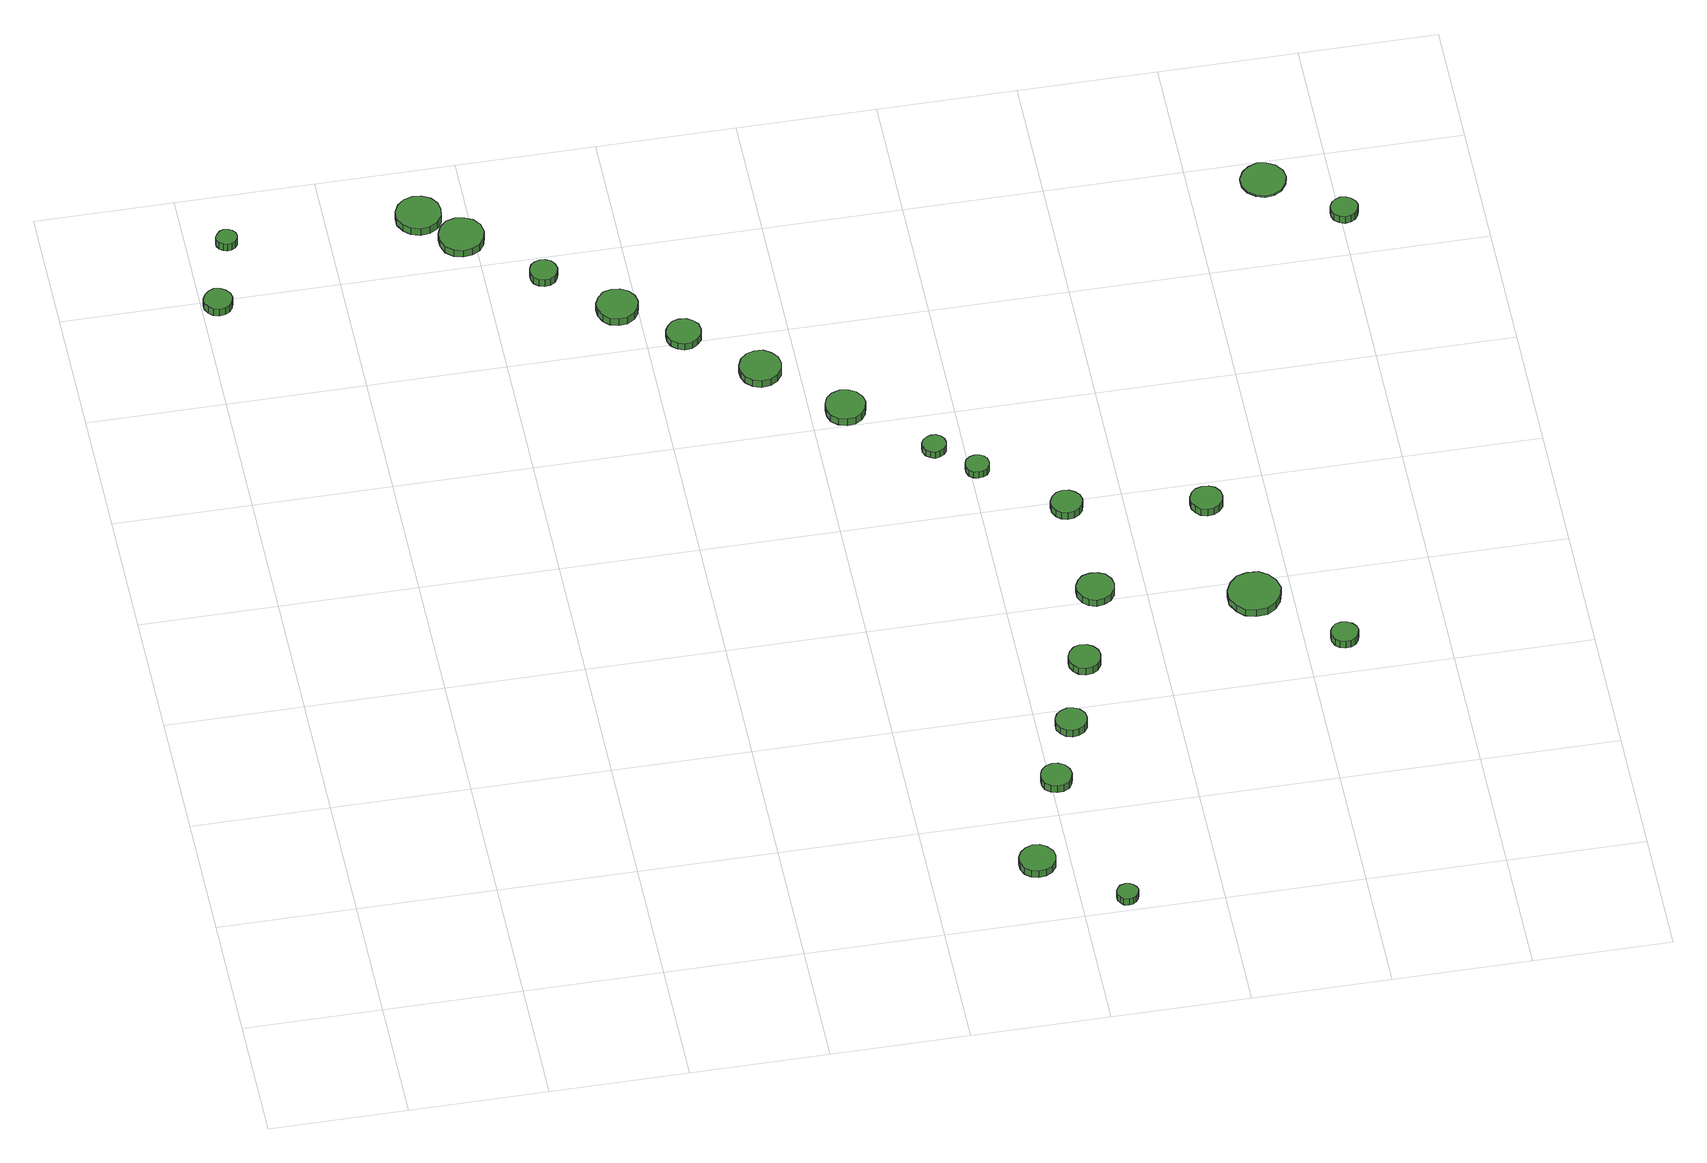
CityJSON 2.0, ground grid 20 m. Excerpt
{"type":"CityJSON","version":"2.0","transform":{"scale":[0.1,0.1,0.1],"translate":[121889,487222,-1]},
"CityObjects":{
"tree1":{"type":"SolitaryVegetationObject","attributes":{"function":"something"},"geometry":[{"type":"MultiSurface","lod":"1","boundaries":[[[0,1,2,3,4,5,6,7,8,9,10,11,12,13,14]],[[15,16,17,18,19,20,21,22,23,24,25,26,27,28,29]],[[0,29,28,1]],[[1,28,27,2]],[[2,27,26,3]],[[3,26,25,4]],[[4,25,24,5]],[[5,24,23,6]],[[6,23,22,7]],[[7,22,21,8]],[[8,21,20,9]],[[9,20,19,10]],[[10,19,18,11]],[[11,18,17,12]],[[12,17,16,13]],[[13,16,15,14]],[[14,15,29,0]]]}]},
"tree2":{"type":"SolitaryVegetationObject","attributes":{"function":"something"},"geometry":[{"type":"MultiSurface","lod":"1","boundaries":[[[30,31,32,33,34,35,36,37,38,39,40,41,42,43,44]],[[45,46,47,48,49,50,51,52,53,54,55,56,57,58,59]],[[30,59,58,31]],[[31,58,57,32]],[[32,57,56,33]],[[33,56,55,34]],[[34,55,54,35]],[[35,54,53,36]],[[36,53,52,37]],[[37,52,51,38]],[[38,51,50,39]],[[39,50,49,40]],[[40,49,48,41]],[[41,48,47,42]],[[42,47,46,43]],[[43,46,45,44]],[[44,45,59,30]]]}]},
"tree3":{"type":"SolitaryVegetationObject","attributes":{"function":"something"},"geometry":[{"type":"MultiSurface","lod":"1","boundaries":[[[60,61,62,63,64,65,66,67,68,69,70,71,72,73,74]],[[75,76,77,78,79,80,81,82,83,84,85,86,87,88,89]],[[60,89,88,61]],[[61,88,87,62]],[[62,87,86,63]],[[63,86,85,64]],[[64,85,84,65]],[[65,84,83,66]],[[66,83,82,67]],[[67,82,81,68]],[[68,81,80,69]],[[69,80,79,70]],[[70,79,78,71]],[[71,78,77,72]],[[72,77,76,73]],[[73,76,75,74]],[[74,75,89,60]]]}]},
"tree4":{"type":"SolitaryVegetationObject","attributes":{"function":"something"},"geometry":[{"type":"MultiSurface","lod":"1","boundaries":[[[90,91,92,93,94,95,96,97,98,99,100,101,102,103,104]],[[105,106,107,108,109,110,111,112,113,114,115,116,117,118,119]],[[90,119,118,91]],[[91,118,117,92]],[[92,117,116,93]],[[93,116,115,94]],[[94,115,114,95]],[[95,114,113,96]],[[96,113,112,97]],[[97,112,111,98]],[[98,111,110,99]],[[99,110,109,100]],[[100,109,108,101]],[[101,108,107,102]],[[102,107,106,103]],[[103,106,105,104]],[[104,105,119,90]]]}]},
"tree5":{"type":"SolitaryVegetationObject","attributes":{"function":"something"},"geometry":[{"type":"MultiSurface","lod":"1","boundaries":[[[120,121,122,123,124,125,126,127,128,129,130,131,132,133,134]],[[135,136,137,138,139,140,141,142,143,144,145,146,147,148,149]],[[120,149,148,121]],[[121,148,147,122]],[[122,147,146,123]],[[123,146,145,124]],[[124,145,144,125]],[[125,144,143,126]],[[126,143,142,127]],[[127,142,141,128]],[[128,141,140,129]],[[129,140,139,130]],[[130,139,138,131]],[[131,138,137,132]],[[132,137,136,133]],[[133,136,135,134]],[[134,135,149,120]]]}]},
"tree6":{"type":"SolitaryVegetationObject","attributes":{"function":"something"},"geometry":[{"type":"MultiSurface","lod":"1","boundaries":[[[150,151,152,153,154,155,156,157,158,159,160,161,162,163,164]],[[165,166,167,168,169,170,171,172,173,174,175,176,177,178,179]],[[150,179,178,151]],[[151,178,177,152]],[[152,177,176,153]],[[153,176,175,154]],[[154,175,174,155]],[[155,174,173,156]],[[156,173,172,157]],[[157,172,171,158]],[[158,171,170,159]],[[159,170,169,160]],[[160,169,168,161]],[[161,168,167,162]],[[162,167,166,163]],[[163,166,165,164]],[[164,165,179,150]]]}]},
"tree7":{"type":"SolitaryVegetationObject","attributes":{"function":"something"},"geometry":[{"type":"MultiSurface","lod":"1","boundaries":[[[180,181,182,183,184,185,186,187,188,189,190,191,192,193,194]],[[195,196,197,198,199,200,201,202,203,204,205,206,207,208,209]],[[180,209,208,181]],[[181,208,207,182]],[[182,207,206,183]],[[183,206,205,184]],[[184,205,204,185]],[[185,204,203,186]],[[186,203,202,187]],[[187,202,201,188]],[[188,201,200,189]],[[189,200,199,190]],[[190,199,198,191]],[[191,198,197,192]],[[192,197,196,193]],[[193,196,195,194]],[[194,195,209,180]]]}]},
"tree8":{"type":"SolitaryVegetationObject","attributes":{"function":"something"},"geometry":[{"type":"MultiSurface","lod":"1","boundaries":[[[210,211,212,213,214,215,216,217,218,219,220,221,222,223,224]],[[225,226,227,228,229,230,231,232,233,234,235,236,237,238,239]],[[210,239,238,211]],[[211,238,237,212]],[[212,237,236,213]],[[213,236,235,214]],[[214,235,234,215]],[[215,234,233,216]],[[216,233,232,217]],[[217,232,231,218]],[[218,231,230,219]],[[219,230,229,220]],[[220,229,228,221]],[[221,228,227,222]],[[222,227,226,223]],[[223,226,225,224]],[[224,225,239,210]]]}]},
"tree9":{"type":"SolitaryVegetationObject","attributes":{"function":"something"},"geometry":[{"type":"MultiSurface","lod":"1","boundaries":[[[240,241,242,243,244,245,246,247,248,249,250,251,252,253,254]],[[255,256,257,258,259,260,261,262,263,264,265,266,267,268,269]],[[240,269,268,241]],[[241,268,267,242]],[[242,267,266,243]],[[243,266,265,244]],[[244,265,264,245]],[[245,264,263,246]],[[246,263,262,247]],[[247,262,261,248]],[[248,261,260,249]],[[249,260,259,250]],[[250,259,258,251]],[[251,258,257,252]],[[252,257,256,253]],[[253,256,255,254]],[[254,255,269,240]]]}]},
"tree10":{"type":"SolitaryVegetationObject","attributes":{"function":"something"},"geometry":[{"type":"MultiSurface","lod":"1","boundaries":[[[270,271,272,273,274,275,276,277,278,279,280,281,282,283,284]],[[285,286,287,288,289,290,291,292,293,294,295,296,297,298,299]],[[270,299,298,271]],[[271,298,297,272]],[[272,297,296,273]],[[273,296,295,274]],[[274,295,294,275]],[[275,294,293,276]],[[276,293,292,277]],[[277,292,291,278]],[[278,291,290,279]],[[279,290,289,280]],[[280,289,288,281]],[[281,288,287,282]],[[282,287,286,283]],[[283,286,285,284]],[[284,285,299,270]]]}]},
"tree11":{"type":"SolitaryVegetationObject","attributes":{"function":"something"},"geometry":[{"type":"MultiSurface","lod":"1","boundaries":[[[300,301,302,303,304,305,306,307,308,309,310,311,312,313,314]],[[315,316,317,318,319,320,321,322,323,324,325,326,327,328,329]],[[300,329,328,301]],[[301,328,327,302]],[[302,327,326,303]],[[303,326,325,304]],[[304,325,324,305]],[[305,324,323,306]],[[306,323,322,307]],[[307,322,321,308]],[[308,321,320,309]],[[309,320,319,310]],[[310,319,318,311]],[[311,318,317,312]],[[312,317,316,313]],[[313,316,315,314]],[[314,315,329,300]]]}]},
"tree12":{"type":"SolitaryVegetationObject","attributes":{"function":"something"},"geometry":[{"type":"MultiSurface","lod":"1","boundaries":[[[330,331,332,333,334,335,336,337,338,339,340,341,342,343,344]],[[345,346,347,348,349,350,351,352,353,354,355,356,357,358,359]],[[330,359,358,331]],[[331,358,357,332]],[[332,357,356,333]],[[333,356,355,334]],[[334,355,354,335]],[[335,354,353,336]],[[336,353,352,337]],[[337,352,351,338]],[[338,351,350,339]],[[339,350,349,340]],[[340,349,348,341]],[[341,348,347,342]],[[342,347,346,343]],[[343,346,345,344]],[[344,345,359,330]]]}]},
"tree13":{"type":"SolitaryVegetationObject","attributes":{"function":"something"},"geometry":[{"type":"MultiSurface","lod":"1","boundaries":[[[360,361,362,363,364,365,366,367,368,369,370,371,372,373,374]],[[375,376,377,378,379,380,381,382,383,384,385,386,387,388,389]],[[360,389,388,361]],[[361,388,387,362]],[[362,387,386,363]],[[363,386,385,364]],[[364,385,384,365]],[[365,384,383,366]],[[366,383,382,367]],[[367,382,381,368]],[[368,381,380,369]],[[369,380,379,370]],[[370,379,378,371]],[[371,378,377,372]],[[372,377,376,373]],[[373,376,375,374]],[[374,375,389,360]]]}]},
"tree14":{"type":"SolitaryVegetationObject","attributes":{"function":"something"},"geometry":[{"type":"MultiSurface","lod":"1","boundaries":[[[390,391,392,393,394,395,396,397,398,399,400,401,402,403,404]],[[405,406,407,408,409,410,411,412,413,414,415,416,417,418,419]],[[390,419,418,391]],[[391,418,417,392]],[[392,417,416,393]],[[393,416,415,394]],[[394,415,414,395]],[[395,414,413,396]],[[396,413,412,397]],[[397,412,411,398]],[[398,411,410,399]],[[399,410,409,400]],[[400,409,408,401]],[[401,408,407,402]],[[402,407,406,403]],[[403,406,405,404]],[[404,405,419,390]]]}]},
"tree15":{"type":"SolitaryVegetationObject","attributes":{"function":"something"},"geometry":[{"type":"MultiSurface","lod":"1","boundaries":[[[420,421,422,423,424,425,426,427,428,429,430,431,432,433,434]],[[435,436,437,438,439,440,441,442,443,444,445,446,447,448,449]],[[420,449,448,421]],[[421,448,447,422]],[[422,447,446,423]],[[423,446,445,424]],[[424,445,444,425]],[[425,444,443,426]],[[426,443,442,427]],[[427,442,441,428]],[[428,441,440,429]],[[429,440,439,430]],[[430,439,438,431]],[[431,438,437,432]],[[432,437,436,433]],[[433,436,435,434]],[[434,435,449,420]]]}]},
"tree16":{"type":"SolitaryVegetationObject","attributes":{"function":"something"},"geometry":[{"type":"MultiSurface","lod":"1","boundaries":[[[450,451,452,453,454,455,456,457,458,459,460,461,462,463,464]],[[465,466,467,468,469,470,471,472,473,474,475,476,477,478,479]],[[450,479,478,451]],[[451,478,477,452]],[[452,477,476,453]],[[453,476,475,454]],[[454,475,474,455]],[[455,474,473,456]],[[456,473,472,457]],[[457,472,471,458]],[[458,471,470,459]],[[459,470,469,460]],[[460,469,468,461]],[[461,468,467,462]],[[462,467,466,463]],[[463,466,465,464]],[[464,465,479,450]]]}]},
"tree17":{"type":"SolitaryVegetationObject","attributes":{"function":"something"},"geometry":[{"type":"MultiSurface","lod":"1","boundaries":[[[480,481,482,483,484,485,486,487,488,489,490,491,492,493,494]],[[495,496,497,498,499,500,501,502,503,504,505,506,507,508,509]],[[480,509,508,481]],[[481,508,507,482]],[[482,507,506,483]],[[483,506,505,484]],[[484,505,504,485]],[[485,504,503,486]],[[486,503,502,487]],[[487,502,501,488]],[[488,501,500,489]],[[489,500,499,490]],[[490,499,498,491]],[[491,498,497,492]],[[492,497,496,493]],[[493,496,495,494]],[[494,495,509,480]]]}]},
"tree18":{"type":"SolitaryVegetationObject","attributes":{"function":"something"},"geometry":[{"type":"MultiSurface","lod":"1","boundaries":[[[510,511,512,513,514,515,516,517,518,519,520,521,522,523,524]],[[525,526,527,528,529,530,531,532,533,534,535,536,537,538,539]],[[510,539,538,511]],[[511,538,537,512]],[[512,537,536,513]],[[513,536,535,514]],[[514,535,534,515]],[[515,534,533,516]],[[516,533,532,517]],[[517,532,531,518]],[[518,531,530,519]],[[519,530,529,520]],[[520,529,528,521]],[[521,528,527,522]],[[522,527,526,523]],[[523,526,525,524]],[[524,525,539,510]]]}]},
"tree19":{"type":"SolitaryVegetationObject","attributes":{"function":"something"},"geometry":[{"type":"MultiSurface","lod":"1","boundaries":[[[540,541,542,543,544,545,546,547,548,549,550,551,552,553,554]],[[555,556,557,558,559,560,561,562,563,564,565,566,567,568,569]],[[540,569,568,541]],[[541,568,567,542]],[[542,567,566,543]],[[543,566,565,544]],[[544,565,564,545]],[[545,564,563,546]],[[546,563,562,547]],[[547,562,561,548]],[[548,561,560,549]],[[549,560,559,550]],[[550,559,558,551]],[[551,558,557,552]],[[552,557,556,553]],[[553,556,555,554]],[[554,555,569,540]]]}]},
"tree20":{"type":"SolitaryVegetationObject","attributes":{"function":"something"},"geometry":[{"type":"MultiSurface","lod":"1","boundaries":[[[570,571,572,573,574,575,576,577,578,579,580,581,582,583,584]],[[585,586,587,588,589,590,591,592,593,594,595,596,597,598,599]],[[570,599,598,571]],[[571,598,597,572]],[[572,597,596,573]],[[573,596,595,574]],[[574,595,594,575]],[[575,594,593,576]],[[576,593,592,577]],[[577,592,591,578]],[[578,591,590,579]],[[579,590,589,580]],[[580,589,588,581]],[[581,588,587,582]],[[582,587,586,583]],[[583,586,585,584]],[[584,585,599,570]]]}]},
"tree21":{"type":"SolitaryVegetationObject","attributes":{"function":"something"},"geometry":[{"type":"MultiSurface","lod":"1","boundaries":[[[600,601,602,603,604,605,606,607,608,609,610,611,612,613,614]],[[615,616,617,618,619,620,621,622,623,624,625,626,627,628,629]],[[600,629,628,601]],[[601,628,627,602]],[[602,627,626,603]],[[603,626,625,604]],[[604,625,624,605]],[[605,624,623,606]],[[606,623,622,607]],[[607,622,621,608]],[[608,621,620,609]],[[609,620,619,610]],[[610,619,618,611]],[[611,618,617,612]],[[612,617,616,613]],[[613,616,615,614]],[[614,615,629,600]]]}]},
"tree22":{"type":"SolitaryVegetationObject","attributes":{"function":"something"},"geometry":[{"type":"MultiSurface","lod":"1","boundaries":[[[630,631,632,633,634,635,636,637,638,639,640,641,642,643,644]],[[645,646,647,648,649,650,651,652,653,654,655,656,657,658,659]],[[630,659,658,631]],[[631,658,657,632]],[[632,657,656,633]],[[633,656,655,634]],[[634,655,654,635]],[[635,654,653,636]],[[636,653,652,637]],[[637,652,651,638]],[[638,651,650,639]],[[639,650,649,640]],[[640,649,648,641]],[[641,648,647,642]],[[642,647,646,643]],[[643,646,645,644]],[[644,645,659,630]]]}]},
"tree23":{"type":"SolitaryVegetationObject","attributes":{"function":"something"},"geometry":[{"type":"MultiSurface","lod":"1","boundaries":[[[660,661,662,663,664,665,666,667,668,669,670,671,672,673,674]],[[675,676,677,678,679,680,681,682,683,684,685,686,687,688,689]],[[660,689,688,661]],[[661,688,687,662]],[[662,687,686,663]],[[663,686,685,664]],[[664,685,684,665]],[[665,684,683,666]],[[666,683,682,667]],[[667,682,681,668]],[[668,681,680,669]],[[669,680,679,670]],[[670,679,678,671]],[[671,678,677,672]],[[672,677,676,673]],[[673,676,675,674]],[[674,675,689,660]]]}]}
},
"vertices":[
[43,1383,30],[41,1392,30],[36,1398,30],[29,1403,30],[20,1404,30],[12,1401,30],[6,1395,30],[2,1387,30],[2,1379,30],[6,1371,30],[12,1365,30],[20,1363,30],[29,1364,30],[36,1368,30],[41,1375,30],[41,1375,17],[36,1368,17],[29,1364,17],[20,1363,17],[12,1365,17],[6,1371,17],[2,1379,17],[2,1387,17],[6,1395,17],[12,1401,17],[20,1404,17],[29,1403,17],[36,1398,17],[41,1392,17],[43,1383,17],
[71,1500,30],[70,1506,30],[66,1511,30],[61,1514,30],[54,1515,30],[49,1513,30],[44,1508,30],[41,1503,30],[41,1497,30],[44,1491,30],[49,1487,30],[54,1485,30],[61,1486,30],[66,1489,30],[70,1494,30],[70,1494,17],[66,1489,17],[61,1486,17],[54,1485,17],[49,1487,17],[44,1491,17],[41,1497,17],[41,1503,17],[44,1508,17],[49,1513,17],[54,1515,17],[61,1514,17],[66,1511,17],[70,1506,17],[71,1500,17],
[361,1499,29],[359,1512,29],[351,1523,29],[339,1530,29],[326,1531,29],[313,1527,29],[303,1518,29],[297,1506,29],[297,1492,29],[303,1480,29],[313,1471,29],[326,1467,29],[339,1468,29],[351,1475,29],[359,1486,29],[359,1486,16],[351,1475,16],[339,1468,16],[326,1467,16],[313,1471,16],[303,1480,16],[297,1492,16],[297,1506,16],[303,1518,16],[313,1527,16],[326,1531,16],[339,1530,16],[351,1523,16],[359,1512,16],[361,1499,16],
[413,1447,28],[410,1461,28],[402,1472,28],[390,1478,28],[377,1480,28],[364,1476,28],[354,1467,28],[349,1454,28],[349,1441,28],[354,1428,28],[364,1419,28],[377,1415,28],[390,1417,28],[402,1423,28],[410,1434,28],[410,1434,15],[402,1423,15],[390,1417,15],[377,1415,15],[364,1419,15],[354,1428,15],[349,1441,15],[349,1454,15],[354,1467,15],[364,1476,15],[377,1480,15],[390,1478,15],[402,1472,15],[410,1461,15],[413,1447,15],
[501,1359,27],[499,1367,27],[495,1374,27],[487,1378,27],[479,1379,27],[471,1376,27],[465,1371,27],[462,1363,27],[462,1355,27],[465,1347,27],[471,1342,27],[479,1339,27],[487,1340,27],[495,1344,27],[499,1351,27],[499,1351,14],[495,1344,14],[487,1340,14],[479,1339,14],[471,1342,14],[465,1347,14],[462,1355,14],[462,1363,14],[465,1371,14],[471,1376,14],[479,1379,14],[487,1378,14],[495,1374,14],[499,1367,14],[501,1359,14],
[600,1274,28],[597,1286,28],[590,1296,28],[579,1302,28],[567,1303,28],[555,1300,28],[546,1291,28],[541,1280,28],[541,1268,28],[546,1256,28],[555,1248,28],[567,1244,28],[579,1245,28],[590,1252,28],[597,1262,28],[597,1262,15],[590,1252,15],[579,1245,15],[567,1244,15],[555,1248,15],[546,1256,15],[541,1268,15],[541,1280,15],[546,1291,15],[555,1300,15],[567,1303,15],[579,1302,15],[590,1296,15],[597,1286,15],[600,1274,15],
[977,102,31],[975,112,31],[968,121,31],[959,127,31],[948,128,31],[938,124,31],[930,117,31],[925,107,31],[925,96,31],[930,86,31],[938,79,31],[948,76,31],[959,77,31],[968,82,31],[975,91,31],[975,91,18],[968,82,18],[959,77,18],[948,76,18],[938,79,18],[930,86,18],[925,96,18],[925,107,18],[930,117,18],[938,124,18],[948,128,18],[959,127,18],[968,121,18],[975,112,18],[977,102,18],
[677,1206,26],[675,1217,26],[668,1225,26],[660,1230,26],[649,1231,26],[640,1228,26],[632,1221,26],[628,1212,26],[628,1201,26],[632,1192,26],[640,1185,26],[649,1182,26],[660,1183,26],[668,1188,26],[675,1196,26],[675,1196,14],[668,1188,14],[660,1183,14],[649,1182,14],[640,1185,14],[632,1192,14],[628,1201,14],[628,1212,14],[632,1221,14],[640,1228,14],[649,1231,14],[660,1230,14],[668,1225,14],[675,1217,14],[677,1206,14],
[1080,19,27],[1078,25,27],[1074,30,27],[1069,33,27],[1063,34,27],[1056,32,27],[1052,28,27],[1049,22,27],[1049,15,27],[1052,10,27],[1056,5,27],[1063,3,27],[1069,4,27],[1074,7,27],[1078,12,27],[1078,12,15],[1074,7,15],[1069,4,15],[1063,3,15],[1056,5,15],[1052,10,15],[1049,15,15],[1049,22,15],[1052,28,15],[1056,32,15],[1063,34,15],[1069,33,15],[1074,30,15],[1078,25,15],[1080,19,15],
[775,1120,27],[773,1132,27],[765,1142,27],[755,1149,27],[742,1150,27],[730,1146,27],[721,1138,27],[716,1126,27],[716,1114,27],[721,1103,27],[730,1094,27],[742,1090,27],[755,1092,27],[765,1098,27],[773,1108,27],[773,1108,14],[765,1098,14],[755,1092,14],[742,1090,14],[730,1094,14],[721,1103,14],[716,1114,14],[716,1126,14],[721,1138,14],[730,1146,14],[742,1150,14],[755,1149,14],[765,1142,14],[773,1132,14],[775,1120,14],
[1029,257,30],[1027,266,30],[1022,274,30],[1013,279,30],[1004,280,30],[995,277,30],[988,270,30],[985,262,30],[985,253,30],[988,244,30],[995,238,30],[1004,235,30],[1013,236,30],[1022,240,30],[1027,248,30],[1027,248,17],[1022,240,17],[1013,236,17],[1004,235,17],[995,238,17],[988,244,17],[985,253,17],[985,262,17],[988,270,17],[995,277,17],[1004,280,17],[1013,279,17],[1022,274,17],[1027,266,17],[1029,257,17],
[878,1025,26],[875,1037,26],[868,1046,26],[858,1052,26],[846,1054,26],[834,1050,26],[825,1042,26],[821,1031,26],[821,1019,26],[825,1008,26],[834,1000,26],[846,996,26],[858,997,26],[868,1003,26],[875,1013,26],[875,1013,13],[868,1003,13],[858,997,13],[846,996,13],[834,1000,13],[825,1008,13],[821,1019,13],[821,1031,13],[825,1042,13],[834,1050,13],[846,1054,13],[858,1052,13],[868,1046,13],[875,1037,13],[878,1025,13],
[1071,366,24],[1069,375,24],[1063,383,24],[1055,387,24],[1046,388,24],[1037,385,24],[1030,379,24],[1026,371,24],[1026,361,24],[1030,353,24],[1037,346,24],[1046,344,24],[1055,345,24],[1063,349,24],[1069,357,24],[1069,357,11],[1063,349,11],[1055,345,11],[1046,344,11],[1037,346,11],[1030,353,11],[1026,361,11],[1026,371,11],[1030,379,11],[1037,385,11],[1046,388,11],[1055,387,11],[1063,383,11],[1069,375,11],[1071,366,11],
[1112,484,23],[1110,493,23],[1104,501,23],[1096,506,23],[1086,507,23],[1077,504,23],[1070,497,23],[1066,488,23],[1066,479,23],[1070,470,23],[1077,463,23],[1086,460,23],[1096,461,23],[1104,466,23],[1110,474,23],[1110,474,10],[1104,466,10],[1096,461,10],[1086,460,10],[1077,463,10],[1070,470,10],[1066,479,10],[1066,488,10],[1070,497,10],[1077,504,10],[1086,507,10],[1096,506,10],[1104,501,10],[1110,493,10],[1112,484,10],
[974,927,26],[973,934,26],[969,940,26],[962,944,26],[955,944,26],[949,942,26],[943,937,26],[940,931,26],[940,924,26],[943,917,26],[949,913,26],[955,910,26],[962,911,26],[969,915,26],[973,920,26],[973,920,14],[969,915,14],[962,911,14],[955,910,14],[949,913,14],[943,917,14],[940,924,14],[940,931,14],[943,937,14],[949,942,14],[955,944,14],[962,944,14],[969,940,14],[973,934,14],[974,927,14],
[1026,878,26],[1025,885,26],[1021,891,26],[1015,894,26],[1008,895,26],[1001,893,26],[995,888,26],[993,882,26],[993,874,26],[995,868,26],[1001,863,26],[1008,861,26],[1015,862,26],[1021,865,26],[1025,871,26],[1025,871,14],[1021,865,14],[1015,862,14],[1008,861,14],[1001,863,14],[995,868,14],[993,874,14],[993,882,14],[995,888,14],[1001,893,14],[1008,895,14],[1015,894,14],[1021,891,14],[1025,885,14],[1026,878,14],
[1155,612,26],[1153,623,26],[1146,633,26],[1136,638,26],[1125,639,26],[1114,636,26],[1106,628,26],[1101,618,26],[1101,607,26],[1106,596,26],[1114,589,26],[1125,585,26],[1136,587,26],[1146,592,26],[1153,601,26],[1153,601,14],[1146,592,14],[1136,587,14],[1125,585,14],[1114,589,14],[1106,596,14],[1101,607,14],[1101,618,14],[1106,628,14],[1114,636,14],[1125,639,14],[1136,638,14],[1146,633,14],[1153,623,14],[1155,612,14],
[1141,781,28],[1139,790,28],[1133,797,28],[1125,802,28],[1116,803,28],[1107,800,28],[1100,794,28],[1096,785,28],[1096,776,28],[1100,767,28],[1107,761,28],[1116,758,28],[1125,759,28],[1133,764,28],[1139,771,28],[1139,771,15],[1133,764,15],[1125,759,15],[1116,758,15],[1107,761,15],[1100,767,15],[1096,776,15],[1096,785,15],[1100,794,15],[1107,800,15],[1116,803,15],[1125,802,15],[1133,797,15],[1139,790,15],[1141,781,15],
[1383,562,27],[1379,577,27],[1370,590,27],[1357,598,27],[1341,599,27],[1326,595,27],[1315,584,27],[1308,570,27],[1308,554,27],[1315,540,27],[1326,529,27],[1341,525,27],[1357,526,27],[1370,534,27],[1379,547,27],[1379,547,14],[1370,534,14],[1357,526,14],[1341,525,14],[1326,529,14],[1315,540,14],[1308,554,14],[1308,570,14],[1315,584,14],[1326,595,14],[1341,599,14],[1357,598,14],[1370,590,14],[1379,577,14],[1383,562,14],
[1335,750,30],[1333,760,30],[1327,768,30],[1319,772,30],[1309,773,30],[1300,770,30],[1293,764,30],[1289,755,30],[1289,745,30],[1293,737,30],[1300,730,30],[1309,727,30],[1319,728,30],[1327,733,30],[1333,741,30],[1333,741,17],[1327,733,17],[1319,728,17],[1309,727,17],[1300,730,17],[1293,737,17],[1289,745,17],[1289,755,17],[1293,764,17],[1300,770,17],[1309,773,17],[1319,772,17],[1327,768,17],[1333,760,17],[1335,750,17],
[1476,467,21],[1474,475,21],[1469,481,21],[1462,485,21],[1454,486,21],[1446,484,21],[1440,478,21],[1437,471,21],[1437,463,21],[1440,455,21],[1446,450,21],[1454,447,21],[1462,448,21],[1469,452,21],[1474,459,21],[1474,459,8],[1469,452,8],[1462,448,8],[1454,447,8],[1446,450,8],[1440,455,8],[1437,463,8],[1437,471,8],[1440,478,8],[1446,484,8],[1454,486,8],[1462,485,8],[1469,481,8],[1474,475,8],[1476,467,8],
[1539,1363,12],[1536,1376,12],[1528,1387,12],[1516,1394,12],[1503,1396,12],[1490,1391,12],[1480,1382,12],[1474,1370,12],[1474,1356,12],[1480,1344,12],[1490,1335,12],[1503,1331,12],[1516,1332,12],[1528,1339,12],[1536,1350,12],[1536,1350,9],[1528,1339,9],[1516,1332,9],[1503,1331,9],[1490,1335,9],[1480,1344,9],[1474,1356,9],[1474,1370,9],[1480,1382,9],[1490,1391,9],[1503,1396,9],[1516,1394,9],[1528,1387,9],[1536,1376,9],[1539,1363,9],
[1625,1275,28],[1623,1283,28],[1618,1289,28],[1611,1293,28],[1603,1294,28],[1595,1291,28],[1589,1286,28],[1586,1279,28],[1586,1271,28],[1589,1263,28],[1595,1258,28],[1603,1255,28],[1611,1256,28],[1618,1260,28],[1623,1267,28],[1623,1267,15],[1618,1260,15],[1611,1256,15],[1603,1255,15],[1595,1258,15],[1589,1263,15],[1586,1271,15],[1586,1279,15],[1589,1286,15],[1595,1291,15],[1603,1294,15],[1611,1293,15],[1618,1289,15],[1623,1283,15],[1625,1275,15]
]}
